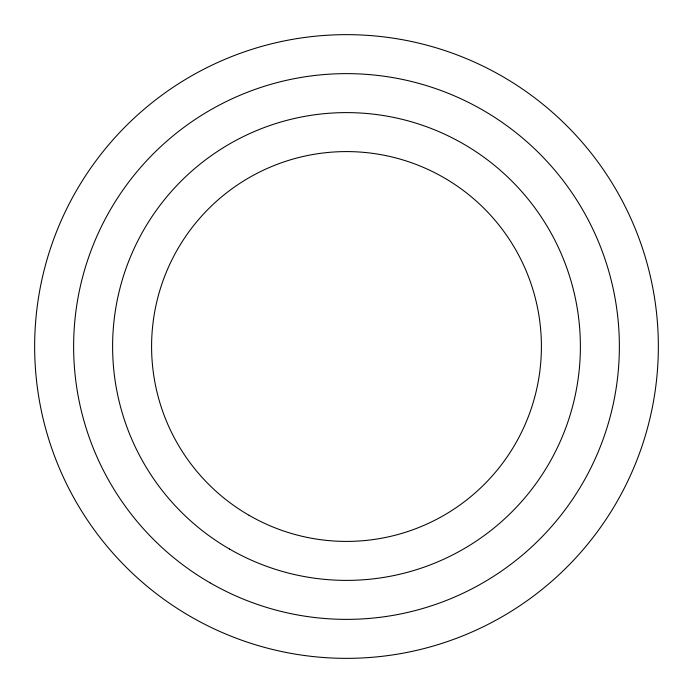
<?xml version="1.0" encoding="UTF-8"?>
<svg xmlns="http://www.w3.org/2000/svg" width="693" height="693" viewBox="0 0 693 693"><rect width="100%" height="100%" fill="white"/><g stroke="black" fill="none" stroke-linecap="round" stroke-linejoin="round"><path stroke-width="1.04" d="M210.066 582.813A272.869 272.869 0 0 0 619.369 346.5A272.869 272.869 0 0 0 210.066 110.187A272.869 272.869 0 0 0 210.066 582.813M190.575 616.571A311.85 311.85 0 0 0 658.35 346.5A311.85 311.85 0 0 0 190.575 76.429A311.85 311.85 0 0 0 190.575 616.571M229.556 549.055A233.887 233.887 0 0 0 580.387 346.5A233.887 233.887 0 0 0 229.556 143.945A233.887 233.887 0 0 0 229.556 549.055M249.047 515.297A194.906 194.906 0 0 0 541.406 346.5A194.906 194.906 0 0 0 249.047 177.703A194.906 194.906 0 0 0 249.047 515.297"/></g></svg>
